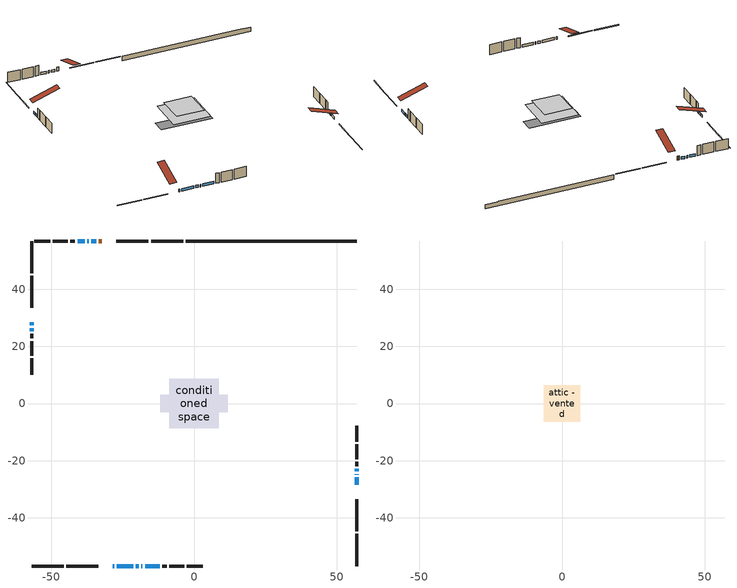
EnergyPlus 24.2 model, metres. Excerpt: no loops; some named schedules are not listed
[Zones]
conditioned space
 floor outside (Floor1 construction): -2.16,-2.16 -2.16,2.16 2.16,2.16 2.16,-2.16 z0.61
 floor adiabatic (AdiabaticFloorConstruction): -8.59,-8.59 -8.59,8.59 8.59,8.59 8.59,-8.59 z3.05
 floor foundation (Slab1 construction): -11.89,-3.05 -11.89,3.05 11.89,3.05 11.89,-3.05 z-1.52
 wall outside (RimJoist1 construction): -3.83,56.84 -15.03,56.84 / -56.84,-56.84 -45.64,-56.84 / -56.84,56.84 -56.84,45.64 / 56.84,-56.84 56.84,-45.64 z0.61:0.91
 wall outside (RimJoist2 construction): -15.96,56.84 -27.16,56.84 / -44.71,-56.84 -33.51,-56.84 / -56.84,44.71 -56.84,33.51 / 56.84,-44.71 56.84,-33.51 z0.61:0.91
 wall outside (AdiabaticWallConstruction 1): -32.3,56.84 -33.27,56.84 z0.61:2.64
 wall outside (AdiabaticWallConstruction): -28.37,-56.84 -27.93,-56.84 / -56.84,28.37 -56.84,27.31 / 56.84,-28.37 56.84,-25.83 / -34.2,56.84 -35.89,56.84 / -27,-56.84 -21.28,-56.84 / -20.35,-56.84 -19.29,-56.84 / -56.84,26.39 -56.84,25.32 / 56.84,-24.9 56.84,-24.68 / -36.82,56.84 -37.26,56.84 / -18.37,-56.84 -18.05,-56.84 / 56.84,-23.75 56.84,-22.9 / -38.19,56.84 -40.73,56.84 / -17.12,-56.84 -12.04,-56.84 z0.61:1.83
 wall outside (Wall1 construction): -41.66,56.84 -43.27,56.84 / -11.12,-56.84 -9.5,-56.84 / -56.84,24.4 -56.84,22.78 / 56.84,-21.98 56.84,-20.36 z0.61:5.49
 wall outside (Wall2 construction): -44.2,56.84 -49.33,56.84 / -8.57,-56.84 -3.44,-56.84 / -56.84,21.85 -56.84,16.72 / 56.84,-19.43 56.84,-14.3 z0.61:5.49
 wall outside (Wall3 construction): -50.26,56.84 -55.91,56.84 / -2.51,-56.84 3.14,-56.84 / -56.84,15.79 -56.84,10.14 / 56.84,-13.37 56.84,-7.72 z0.61:5.49
 wall foundation (FoundationWall1 construction): -2.9,56.84,-1.52 -2.9,56.84,0.61 50.87,56.84,0.61 50.87,56.84,0.47 56.84,56.84,0.47 56.84,56.84,-1.52
 window (WindowConstruction 9): -28.37,-56.84 -27.93,-56.84 z0.61:1.83
 window (WindowConstruction 3): -56.84,28.37 -56.84,27.31 z0.61:1.83
 window (WindowConstruction 4): 56.84,-28.37 56.84,-25.83 z0.61:1.83
 window (WindowConstruction 5): -34.2,56.84 -35.89,56.84 z0.61:1.83
 window (WindowConstruction 6): -27,-56.84 -21.28,-56.84 z0.61:1.83
 window (WindowConstruction 7): -20.35,-56.84 -19.3,-56.84 z0.61:1.83
 window (WindowConstruction 8): -56.84,26.38 -56.84,25.33 z0.61:1.83
 window (WindowConstruction 11): 56.84,-24.9 56.84,-24.68 z0.61:1.83
 window (WindowConstruction 12): -36.82,56.84 -37.26,56.84 z0.61:1.83
 window (WindowConstruction 10): -18.37,-56.84 -18.05,-56.84 z0.61:1.83
 window (WindowConstruction): 56.84,-23.75 56.84,-22.9 z0.61:1.83
 window (WindowConstruction 1): -38.19,56.84 -40.73,56.84 z0.61:1.83
 window (WindowConstruction 2): -17.12,-56.84 -12.04,-56.84 z0.61:1.83
 door (Door): -32.3,56.84 -33.27,56.84 z0.61:2.64
 ceiling adiabatic (AdiabaticFloorConstruction): 8.59,-8.59 8.59,8.59 -8.59,8.59 -8.59,-8.59 z3.05
attic - vented
 floor to conditioned space (Floor2 construction Reversed): -6.39,-6.39 -6.39,6.39 6.39,6.39 6.39,-6.39 z5.49
 roof outside (Roof1 construction): -31.37,56.84,5.49 -31.37,44.39,9.64 -28.09,44.39,9.64 -28.09,56.84,5.49; -29.3,-56.84,5.49 -29.3,-44.39,9.64 -32.58,-44.39,9.64 -32.58,-56.84,5.49; -56.84,29.3,5.49 -44.39,29.3,9.64 -44.39,32.58,9.64 -56.84,32.58,5.49; 56.84,-29.3,5.49 44.39,-29.3,9.64 44.39,-32.58,9.64 56.84,-32.58,5.49
[Building]
Building 1: Terrain=Suburbs
[Site:Location]
Toronto City Centre_ON: Latitude {deg}=43.63; Longitude {deg}=-79.39; Time Zone {hr}=-5; Elevation {m}=77; Keep Site Location Information=Yes
[Site:GroundTemperature:Shallow]
5.01852, 3.26908, 3.12898, 3.95918, 7.29196, 10.6092, 13.4851, 15.3069, 15.4617, 13.9799, 11.1774, 7.9619
[Site:WaterMainsTemperature]
Calculation Method=Schedule; Temperature Schedule=mains temperature schedule
[Material] Roughness=Rough; Thermal Absorptance=0.9
Name | Thickness {m} | Conductivity {W/m-K} | Density {kg/m3} | Specific Heat {J/kg-K} | Solar Absorptance | Visible Absorptance
asphalt or fiberglass shingles | 0.00635 | 0.162714 | 1121.4 | 1465.45 | 0.4 | 0.4
ceiling loosefill ins | 0.169333 | 0.0480833 | 16.02 | 1046.75 | 0.7 | 0.7
ceiling stud and cavity | 0.1397 | 0.107795 | 65.682 | 1177.47 | 0.7 | 0.7
concrete 4.0 in. | 0.1016 | 1.803125 | 2242.8 | 837.4 | 0.7 | 0.7
concrete 8.0 in. | 0.2032 | 1.803125 | 2242.8 | 837.4 | 0.7 | 0.7
door material | 0.04445 | 0.053851 | 512.64 | 1214.23 | 0.7 | 0.7
exterior vertical ins | 0.0457286 | 0.029427 | 32.04 | 1214.23 | 0.7 | 0.7
floor covering | 0.0127 | 0.0433444 | 54.468 | 1339.84 | 0.6 | 0.6
floor rigid ins; rim joist rigid ins | 0.051816 | 0.029427 | 32.04 | 1214.23 | 0.7 | 0.7
floor rigid ins 1; wall rigid ins | 0.512978 | 0.029427 | 32.04 | 1214.23 | 0.7 | 0.7
floor stud and cavity | 0.1397 | 0.0888242 | 92.3553 | 1139.71 | 0.7 | 0.7
floor stud and cavity 1 | 0.1397 | 1.75129 | 37.0049 | 1207.88 | 0.7 | 0.7
furniture material conditioned space 1 | 0.1524 | 0.115458 | 640.8 | 1214.23 | 0.6 | 0.6
gypsum board | 0.0127 | 0.160291 | 801 | 837.4 | 0.6 | 0.6
gypsum board 1 | 0.0127 | 0.160291 | 801 | 837.4 | 0.7 | 0.7
osb sheathing 0.5 in. | 0.0127 | 0.115458 | 512.64 | 1214.23 | 0.7 | 0.7
osb sheathing 0.75 in. | 0.01905 | 0.115458 | 512.64 | 1214.23 | 0.7 | 0.7
osb sheathing 2.0 in. | 0.0508 | 0.115458 | 512.64 | 1214.23 | 0.7 | 0.7
rim joist stud and cavity | 0.0508 | 0.0451784 | 125.044 | 1163.47 | 0.6 | 0.6
rim joist stud and cavity 1 | 0.0508 | 0.0402046 | 125.044 | 1163.47 | 0.6 | 0.6
wall stud and cavity | 0.1397 | 0.0809575 | 139.0536 | 1170.24 | 0.7 | 0.7
wall stud and cavity 1 | 0.1397 | 0.0807926 | 139.0536 | 1170.24 | 0.7 | 0.7
wall stud and cavity 2 | 0.0889 | 0.380278 | 52.3479 | 1209.89 | 0.7 | 0.7
wall stud and cavity 3 | 0.0889 | 0.391764 | 83.0341 | 1211.67 | 0.7 | 0.7
wood siding | 0.0254 | 0.102417 | 544.68 | 1172.36 | 0.4 | 0.4
wood siding 1; wood siding 2; wood siding 3 | 0.0254 | 0.102417 | 544.68 | 1172.36 | 0.7 | 0.7
[WindowMaterial:SimpleGlazingSystem]
Name | U-Factor {W/m2-K} | Solar Heat Gain Coefficient
WindowMaterial | 2.447218 | 0.5
WindowMaterial 1 | 2.24962 | 0.56
WindowMaterial 2 | 2.27461 | 0.55
WindowMaterial 3 | 2.21896 | 0.58
WindowMaterial 4 | 2.17922 | 0.59
WindowMaterial 5 | 7.54152 | 0.54
WindowMaterial 6 | 6.83007 | 0.72
WindowMaterial 7 | 3.219426 | 0.35
[Construction]
AdiabaticFloorConstruction: floor stud and cavity 1, floor rigid ins 1, osb sheathing 0.75 in., floor covering
AdiabaticWallConstruction: wood siding 2, wall rigid ins, wall stud and cavity 2, gypsum board
AdiabaticWallConstruction 1: wood siding 3, wall rigid ins, wall stud and cavity 2, gypsum board
Door: door material
Floor1 construction: floor stud and cavity, floor rigid ins, osb sheathing 0.75 in., floor covering
Floor2 construction Reversed: gypsum board, ceiling stud and cavity, ceiling loosefill ins
FoundationWall1 construction: concrete 8.0 in., gypsum board 1
furniture construction conditioned space 1: furniture material conditioned space 1
PartitionWallConstruction: gypsum board, wall stud and cavity 3, gypsum board
RimJoist1 construction: wood siding 1, osb sheathing 2.0 in., rim joist stud and cavity
RimJoist2 construction: wood siding 1, rim joist rigid ins, osb sheathing 2.0 in., rim joist stud and cavity 1
Roof1 construction: asphalt or fiberglass shingles
Slab1 construction: concrete 4.0 in.
Wall1 construction; Wall2 construction: wood siding, osb sheathing 0.5 in., wall stud and cavity, gypsum board
Wall3 construction: wood siding, osb sheathing 0.5 in., wall stud and cavity 1, gypsum board
WindowConstruction; WindowConstruction 1; WindowConstruction 5: WindowMaterial
WindowConstruction 10: WindowMaterial 6
WindowConstruction 11; WindowConstruction 12: WindowMaterial 7
WindowConstruction 2: WindowMaterial 1
WindowConstruction 3; WindowConstruction 7; WindowConstruction 8: WindowMaterial 2
WindowConstruction 4: WindowMaterial 3
WindowConstruction 6: WindowMaterial 4
WindowConstruction 9: WindowMaterial 5
[Zone] Multiplier=1; Part of Total Floor Area=Yes
Name | Volume {m3}
attic - vented | 110.196
conditioned space | 1100.3
[Space]
Name | Zone | Volume {m3}
attic - vented 1 | attic - vented | 110.196
conditioned space 1 | conditioned space | 1100.3
[ZoneInfiltration:EffectiveLeakageArea]
infil attic - vented 1: Zone or Space=attic - vented 1; Schedule=Always On Discrete; Effective Air Leakage Area {cm2}=6884.63; Stack Coefficient=0.000288692; Wind Coefficient=1.14799e-05
[ZoneMixing]
whole house fan mix: Zone or Space=attic - vented; Schedule=Always On Continuous; Design Flow Rate Calculation Method=Flow/Zone; Design Flow Rate {m3/s}=0; Source Zone or Space=conditioned space
[SurfaceProperty:ExposedFoundationPerimeter]
Slab1: Exposed Perimeter Calculation Method=TotalExposedPerimeter; Total Exposed Perimeter {m}=59.74
[InternalMass] Zone or ZoneList=conditioned space; Space or SpaceList=conditioned space 1
Name | Construction | Surface Area {m2}
furniture mass conditioned space 1 | furniture construction conditioned space 1 | 183.56
partition wall mass | PartitionWallConstruction | 458.9
[Lights]
interior lighting: Zone or ZoneList or Space or SpaceList=conditioned space 1; Schedule=interior lighting schedule; Design Level Calculation Method=LightingLevel; Lighting Level {W}=343.2; Return Air Fraction=0; Fraction Radiant=0.6; Fraction Visible=0.2; Fraction Replaceable=1
[People]
occupants: Zone or ZoneList or Space or SpaceList=conditioned space 1; Number of People Schedule=occupants schedule; Number of People Calculation Method=People; Number of People=3; Fraction Radiant=0.314171; Sensible Heat Fraction=0.56303; Activity Level Schedule=occupants activity schedule; Carbon Dioxide Generation Rate {m3/s-W}=0; Enable ASHRAE 55 Comfort Warnings=No; Mean Radiant Temperature Calculation Type=EnclosureAveraged
[ElectricEquipment] Zone or ZoneList or Space or SpaceList=conditioned space 1; Design Level Calculation Method=EquipmentLevel
Name | Schedule | Design Level {W} | Fraction Latent | Fraction Radiant | Fraction Lost
clothes dryer | clothes dryer schedule | 140.772 | 0.015 | 0.081 | 0.85
clothes washer | clothes washer schedule | 32.1985 | 0.03 | 0.162 | 0.7
cooking range | cooking range schedule | 215.147 | 0.08 | 0.432 | 0.2
dishwasher | dishwasher schedule | 66.8632 | 0.3 | 0.18 | 0.4
fridge | fridge schedule | 72.9452 | 0 | 0.6 | 0
mech vent bath fan 0 | mech vent bath fan 0 schedule | 50.2 | 0 | 0 | 1
mech vent bath fan 1 | mech vent bath fan 1 schedule | 50.2 | 0 | 0 | 1
mech vent house fan | mech vent house fan schedule | 0 | 0 | 0 | 1
mech vent house fan cfis | mech vent house fan cfis schedule | 0 | 0 | 0 | 0
mech vent range fan 0 | mech vent range fan 0 schedule | 57 | 0 | 0 | 1
misc plug loads | misc plug loads schedule | 494.7 | 0.045 | 0.513 | 0.1
whole house fan | Always On Discrete | 0 | 0 | 0 | 1
[OtherEquipment] Zone or ZoneList or Space or SpaceList=conditioned space 1; Design Level Calculation Method=EquipmentLevel
Name | Fuel Type | Schedule | Design Level {W} | Fraction Latent | Fraction Radiant | Fraction Lost
clothes dryer 1 | Electricity | clothes dryer schedule | 0 | 0.015 | 0.081 | 0.85
cooking range 1 | Electricity | cooking range schedule | 0 | 0.08 | 0.432 | 0.2
general water use latent | None | general water use schedule | 62.594 | 1 | 0 | 0
general water use sensible | None | general water use schedule | -61.6891 | 0 | 0.6 | 0
mech vent house fan latent load | None | Always On Discrete | 0 | 1 | 0 | 0
mech vent house fan sensible load | None | Always On Discrete | 0 | 0 | 0 | 0
water heater energy adjustment1 | NaturalGas | Always On Discrete | 0.01 | 0 | 0 | 1
[ZoneInfiltration:DesignFlowRate] Zone or ZoneList or Space or SpaceList=conditioned space 1; Schedule=Always On Discrete; Design Flow Rate Calculation Method=Flow/Zone; Design Flow Rate {m3/s}=0
infil flow; natural vent flow; whole house fan flow
[AvailabilityManager:Scheduled]
central ac and furnace airloop Availability Manager: Schedule=Always On Discrete
[Foundation:Kiva]
Foundation Kiva 1: Initial Indoor Air Temperature {C}=18; Wall Height Above Grade {m}=0.609996; Wall Depth Below Slab {m}=0.2032; Custom Block Material Name 1=exterior vertical ins; Custom Block Depth 1 {m}=2.13; Custom Block X Position 1 {m}=0.2159; Custom Block Z Position 1 {m}=0
[Foundation:Kiva:Settings]
Soil Conductivity {W/m-K}=0.849921; Soil Density {kg/m3}=1842.3; Soil Specific Heat {J/kg-K}=418.7; Ground Solar Absorptivity=0.9; Ground Thermal Absorptivity=0.9; Ground Surface Roughness {m}=0.03; Far-Field Width {m}=40; Deep-Ground Boundary Condition=ZeroFlux; Deep-Ground Depth {m}=40; Minimum Cell Dimension {m}=0.2; Maximum Cell Growth Coefficient=3; Simulation Timestep=Timestep
[Exterior:Lights]
exterior lighting: Schedule=exterior lighting schedule; Design Level {W}=75.6
[EnergyManagementSystem:GlobalVariable]
central_ac_and_furnace_airloop_Fan_RTF
infil_program_Qfan
infil_program_Qinf
natural_vent_program_Qnv
natural_vent_program_Qwhf
[EnergyManagementSystem:Sensor]
Name | Output:Variable or Output:Meter Index Key | Output:Variable or Output:Meter
airflow_gain | infil flow | Infiltration Sensible Heat Gain Energy
airflow_gain_1 | natural vent flow | Infiltration Sensible Heat Gain Energy
airflow_gain_2 | whole house fan flow | Infiltration Sensible Heat Gain Energy
airflow_loss | infil flow | Infiltration Sensible Heat Loss Energy
airflow_loss_1 | natural vent flow | Infiltration Sensible Heat Loss Energy
airflow_loss_2 | whole house fan flow | Infiltration Sensible Heat Loss Energy
clg_load_cond |  | Cooling:EnergyTransfer:Zone:CONDITIONED SPACE
clg_sp_s; clg_sp_s_1 | cooling setpoint | Schedule Value
clothes_dryer_exhaust_0_sch_s | clothes dryer exhaust 0 schedule | Schedule Value
cool_season | cooling season schedule | Schedule Value
htg_load_cond |  | Heating:EnergyTransfer:Zone:CONDITIONED SPACE
htg_sp_s; htg_sp_s_1 | heating setpoint | Schedule Value
ig_ee_conv | clothes dryer | Electric Equipment Convective Heating Energy
ig_ee_conv_2 | cooking range | Electric Equipment Convective Heating Energy
ig_ee_conv_4 | fridge | Electric Equipment Convective Heating Energy
ig_ee_conv_5 | misc plug loads | Electric Equipment Convective Heating Energy
ig_ee_conv_6 | whole house fan | Electric Equipment Convective Heating Energy
ig_ee_rad | clothes dryer | Electric Equipment Radiant Heating Energy
ig_ee_rad_2 | cooking range | Electric Equipment Radiant Heating Energy
ig_ee_rad_4 | fridge | Electric Equipment Radiant Heating Energy
ig_ee_rad_5 | misc plug loads | Electric Equipment Radiant Heating Energy
ig_ee_rad_6 | whole house fan | Electric Equipment Radiant Heating Energy
ig_lgt_conv | interior lighting | Lights Convective Heating Energy
ig_lgt_rad | interior lighting | Lights Radiant Heating Energy
ig_lgt_vis | interior lighting | Lights Visible Radiation Heating Energy
ig_oe_conv | clothes dryer 1 | Other Equipment Convective Heating Energy
ig_oe_conv_1 | cooking range 1 | Other Equipment Convective Heating Energy
ig_oe_conv_2 | general water use latent | Other Equipment Convective Heating Energy
ig_oe_conv_3 | general water use sensible | Other Equipment Convective Heating Energy
ig_oe_conv_4 | water heater energy adjustment1 | Other Equipment Convective Heating Energy
ig_oe_rad | clothes dryer 1 | Other Equipment Radiant Heating Energy
ig_oe_rad_1 | cooking range 1 | Other Equipment Radiant Heating Energy
ig_oe_rad_2 | general water use latent | Other Equipment Radiant Heating Energy
ig_oe_rad_3 | general water use sensible | Other Equipment Radiant Heating Energy
ig_oe_rad_4 | water heater energy adjustment1 | Other Equipment Radiant Heating Energy
ig_ppl_conv | occupants | People Convective Heating Energy
ig_ppl_rad | occupants | People Radiant Heating Energy
im_conv | furniture mass conditioned space 1 | Surface Inside Face Convection Heat Gain Energy
im_conv_1 | partition wall mass | Surface Inside Face Convection Heat Gain Energy
im_ig | furniture mass conditioned space 1 | Surface Inside Face Internal Gains Radiation Heat Gain Energy
im_ig_1 | partition wall mass | Surface Inside Face Internal Gains Radiation Heat Gain Energy
im_lgt | furniture mass conditioned space 1 | Surface Inside Face Lights Radiation Heat Gain Energy
im_lgt_1 | partition wall mass | Surface Inside Face Lights Radiation Heat Gain Energy
im_sol | furniture mass conditioned space 1 | Surface Inside Face Solar Radiation Heat Gain Energy
im_sol_1 | partition wall mass | Surface Inside Face Solar Radiation Heat Gain Energy
im_surf | furniture mass conditioned space 1 | Surface Inside Face Net Surface Thermal Radiation Heat Gain Energy
im_surf_1 | partition wall mass | Surface Inside Face Net Surface Thermal Radiation Heat Gain Energy
mech_vent_bath_fan_0_sch_s | mech vent bath fan 0 schedule | Schedule Value
mech_vent_bath_fan_1_sch_s | mech vent bath fan 1 schedule | Schedule Value
mech_vent_range_fan_0_sch_s | mech vent range fan 0 schedule | Schedule Value
mv_conv | mech vent bath fan 0 | Electric Equipment Convective Heating Energy
mv_conv_1 | mech vent bath fan 1 | Electric Equipment Convective Heating Energy
mv_conv_2 | mech vent house fan | Electric Equipment Convective Heating Energy
mv_conv_3 | mech vent house fan cfis | Electric Equipment Convective Heating Energy
mv_conv_4 | mech vent range fan 0 | Electric Equipment Convective Heating Energy
mv_conv_5 | mech vent house fan latent load | Other Equipment Convective Heating Energy
mv_conv_6 | mech vent house fan sensible load | Other Equipment Convective Heating Energy
mv_rad | mech vent bath fan 0 | Electric Equipment Radiant Heating Energy
mv_rad_1 | mech vent bath fan 1 | Electric Equipment Radiant Heating Energy
mv_rad_2 | mech vent house fan | Electric Equipment Radiant Heating Energy
mv_rad_3 | mech vent house fan cfis | Electric Equipment Radiant Heating Energy
mv_rad_4 | mech vent range fan 0 | Electric Equipment Radiant Heating Energy
mv_rad_5 | mech vent house fan latent load | Other Equipment Radiant Heating Energy
mv_rad_6 | mech vent house fan sensible load | Other Equipment Radiant Heating Energy
natural_vent_s | natural vent schedule | Schedule Value
out_pb_s |  | Site Outdoor Air Barometric Pressure
out_wt_s |  | Site Outdoor Air Humidity Ratio
site_vw_s |  | Site Wind Speed
ss_back_out | Window1 | Surface Window Shortwave from Zone Back Out Window Heat Transfer Rate
ss_back_out_1 | Window12 | Surface Window Shortwave from Zone Back Out Window Heat Transfer Rate
ss_back_out_10 | Window4 | Surface Window Shortwave from Zone Back Out Window Heat Transfer Rate
ss_back_out_11 | Window5 | Surface Window Shortwave from Zone Back Out Window Heat Transfer Rate
ss_back_out_12 | Window8 | Surface Window Shortwave from Zone Back Out Window Heat Transfer Rate
ss_back_out_2 | Window13 | Surface Window Shortwave from Zone Back Out Window Heat Transfer Rate
ss_back_out_3 | Window14 | Surface Window Shortwave from Zone Back Out Window Heat Transfer Rate
ss_back_out_4 | Window16 | Surface Window Shortwave from Zone Back Out Window Heat Transfer Rate
ss_back_out_5 | Window19 | Surface Window Shortwave from Zone Back Out Window Heat Transfer Rate
ss_back_out_6 | Window20 | Surface Window Shortwave from Zone Back Out Window Heat Transfer Rate
ss_back_out_7 | Window21 | Surface Window Shortwave from Zone Back Out Window Heat Transfer Rate
ss_back_out_8 | Window22 | Surface Window Shortwave from Zone Back Out Window Heat Transfer Rate
ss_back_out_9 | Window3 | Surface Window Shortwave from Zone Back Out Window Heat Transfer Rate
ss_conv | Door1 | Surface Inside Face Convection Heat Gain Energy
ss_conv_1 | Window1 | Surface Inside Face Convection Heat Gain Energy
ss_conv_10 | Window3 | Surface Inside Face Convection Heat Gain Energy
ss_conv_11 | Window4 | Surface Inside Face Convection Heat Gain Energy
ss_conv_12 | Window5 | Surface Inside Face Convection Heat Gain Energy
ss_conv_13 | Window8 | Surface Inside Face Convection Heat Gain Energy
ss_conv_2 | Window12 | Surface Inside Face Convection Heat Gain Energy
ss_conv_3 | Window13 | Surface Inside Face Convection Heat Gain Energy
ss_conv_4 | Window14 | Surface Inside Face Convection Heat Gain Energy
ss_conv_5 | Window16 | Surface Inside Face Convection Heat Gain Energy
ss_conv_6 | Window19 | Surface Inside Face Convection Heat Gain Energy
ss_conv_7 | Window20 | Surface Inside Face Convection Heat Gain Energy
ss_conv_8 | Window21 | Surface Inside Face Convection Heat Gain Energy
ss_conv_9 | Window22 | Surface Inside Face Convection Heat Gain Energy
ss_ig | Door1 | Surface Inside Face Internal Gains Radiation Heat Gain Energy
ss_ig_1 | Window1 | Surface Inside Face Internal Gains Radiation Heat Gain Energy
ss_ig_10 | Window3 | Surface Inside Face Internal Gains Radiation Heat Gain Energy
ss_ig_11 | Window4 | Surface Inside Face Internal Gains Radiation Heat Gain Energy
ss_ig_12 | Window5 | Surface Inside Face Internal Gains Radiation Heat Gain Energy
ss_ig_13 | Window8 | Surface Inside Face Internal Gains Radiation Heat Gain Energy
ss_ig_2 | Window12 | Surface Inside Face Internal Gains Radiation Heat Gain Energy
ss_ig_3 | Window13 | Surface Inside Face Internal Gains Radiation Heat Gain Energy
ss_ig_4 | Window14 | Surface Inside Face Internal Gains Radiation Heat Gain Energy
ss_ig_5 | Window16 | Surface Inside Face Internal Gains Radiation Heat Gain Energy
ss_ig_6 | Window19 | Surface Inside Face Internal Gains Radiation Heat Gain Energy
ss_ig_7 | Window20 | Surface Inside Face Internal Gains Radiation Heat Gain Energy
ss_ig_8 | Window21 | Surface Inside Face Internal Gains Radiation Heat Gain Energy
ss_ig_9 | Window22 | Surface Inside Face Internal Gains Radiation Heat Gain Energy
ss_lgt | Door1 | Surface Inside Face Lights Radiation Heat Gain Energy
ss_sol | Door1 | Surface Inside Face Solar Radiation Heat Gain Energy
ss_surf | Door1 | Surface Inside Face Net Surface Thermal Radiation Heat Gain Energy
ss_surf_1 | Window1 | Surface Inside Face Net Surface Thermal Radiation Heat Gain Energy
ss_surf_10 | Window3 | Surface Inside Face Net Surface Thermal Radiation Heat Gain Energy
ss_surf_11 | Window4 | Surface Inside Face Net Surface Thermal Radiation Heat Gain Energy
ss_surf_12 | Window5 | Surface Inside Face Net Surface Thermal Radiation Heat Gain Energy
ss_surf_13 | Window8 | Surface Inside Face Net Surface Thermal Radiation Heat Gain Energy
ss_surf_2 | Window12 | Surface Inside Face Net Surface Thermal Radiation Heat Gain Energy
ss_surf_3 | Window13 | Surface Inside Face Net Surface Thermal Radiation Heat Gain Energy
ss_surf_4 | Window14 | Surface Inside Face Net Surface Thermal Radiation Heat Gain Energy
ss_surf_5 | Window16 | Surface Inside Face Net Surface Thermal Radiation Heat Gain Energy
ss_surf_6 | Window19 | Surface Inside Face Net Surface Thermal Radiation Heat Gain Energy
ss_surf_7 | Window20 | Surface Inside Face Net Surface Thermal Radiation Heat Gain Energy
ss_surf_8 | Window21 | Surface Inside Face Net Surface Thermal Radiation Heat Gain Energy
ss_surf_9 | Window22 | Surface Inside Face Net Surface Thermal Radiation Heat Gain Energy
ss_trans_in | Window1 | Surface Window Transmitted Solar Radiation Rate
ss_trans_in_1 | Window12 | Surface Window Transmitted Solar Radiation Rate
ss_trans_in_10 | Window4 | Surface Window Transmitted Solar Radiation Rate
ss_trans_in_11 | Window5 | Surface Window Transmitted Solar Radiation Rate
ss_trans_in_12 | Window8 | Surface Window Transmitted Solar Radiation Rate
ss_trans_in_2 | Window13 | Surface Window Transmitted Solar Radiation Rate
ss_trans_in_3 | Window14 | Surface Window Transmitted Solar Radiation Rate
ss_trans_in_4 | Window16 | Surface Window Transmitted Solar Radiation Rate
ss_trans_in_5 | Window19 | Surface Window Transmitted Solar Radiation Rate
ss_trans_in_6 | Window20 | Surface Window Transmitted Solar Radiation Rate
ss_trans_in_7 | Window21 | Surface Window Transmitted Solar Radiation Rate
ss_trans_in_8 | Window22 | Surface Window Transmitted Solar Radiation Rate
ss_trans_in_9 | Window3 | Surface Window Transmitted Solar Radiation Rate
ss_trans_out | Window1 | Surface Inside Face Initial Transmitted Diffuse Transmitted Out Window Solar Radiation Rate
ss_trans_out_1 | Window12 | Surface Inside Face Initial Transmitted Diffuse Transmitted Out Window Solar Radiation Rate
ss_trans_out_10 | Window4 | Surface Inside Face Initial Transmitted Diffuse Transmitted Out Window Solar Radiation Rate
ss_trans_out_11 | Window5 | Surface Inside Face Initial Transmitted Diffuse Transmitted Out Window Solar Radiation Rate
ss_trans_out_12 | Window8 | Surface Inside Face Initial Transmitted Diffuse Transmitted Out Window Solar Radiation Rate
ss_trans_out_2 | Window13 | Surface Inside Face Initial Transmitted Diffuse Transmitted Out Window Solar Radiation Rate
ss_trans_out_3 | Window14 | Surface Inside Face Initial Transmitted Diffuse Transmitted Out Window Solar Radiation Rate
ss_trans_out_4 | Window16 | Surface Inside Face Initial Transmitted Diffuse Transmitted Out Window Solar Radiation Rate
ss_trans_out_5 | Window19 | Surface Inside Face Initial Transmitted Diffuse Transmitted Out Window Solar Radiation Rate
ss_trans_out_6 | Window20 | Surface Inside Face Initial Transmitted Diffuse Transmitted Out Window Solar Radiation Rate
ss_trans_out_7 | Window21 | Surface Inside Face Initial Transmitted Diffuse Transmitted Out Window Solar Radiation Rate
ss_trans_out_8 | Window22 | Surface Inside Face Initial Transmitted Diffuse Transmitted Out Window Solar Radiation Rate
ss_trans_out_9 | Window3 | Surface Inside Face Initial Transmitted Diffuse Transmitted Out Window Solar Radiation Rate
s_conv | Floor1 | Surface Inside Face Convection Heat Gain Energy
s_conv_1 | Floor2 | Surface Inside Face Convection Heat Gain Energy
s_conv_10 | RimJoist2:180 | Surface Inside Face Convection Heat Gain Energy
s_conv_11 | RimJoist2:270 | Surface Inside Face Convection Heat Gain Energy
